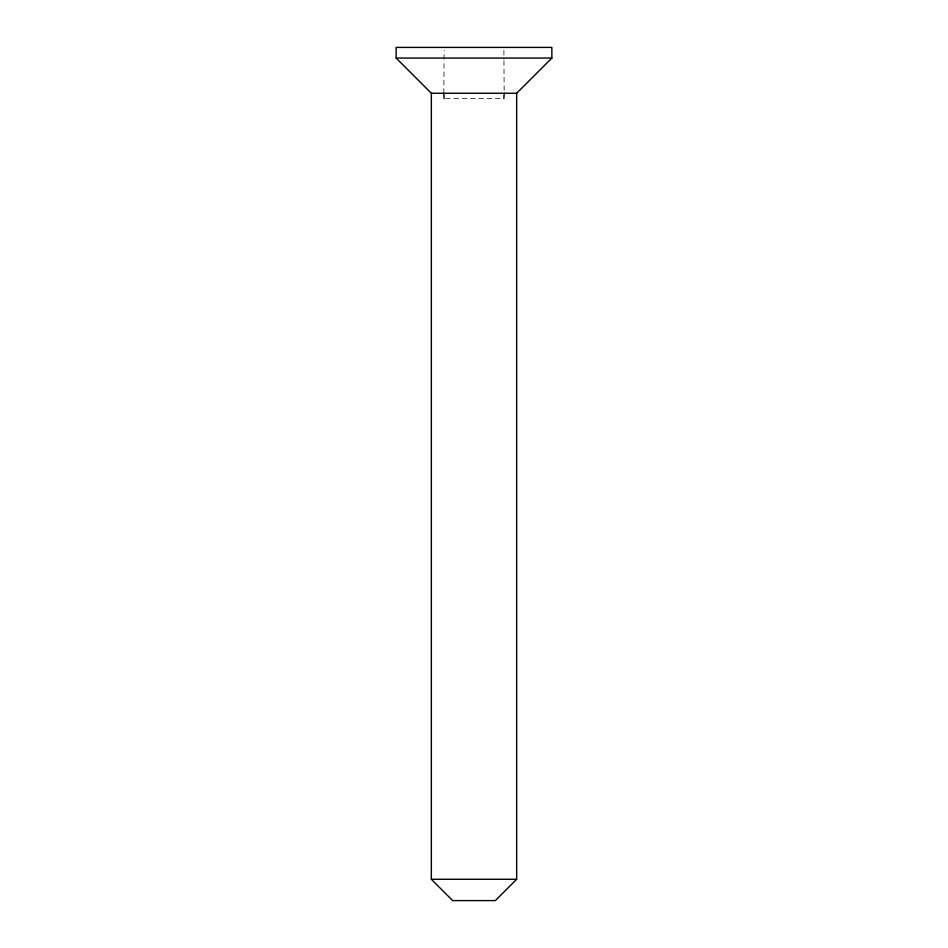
<?xml version="1.0" encoding="UTF-8"?>
<svg xmlns="http://www.w3.org/2000/svg" width="948" height="948" viewBox="0 0 948 948"><rect width="100%" height="100%" fill="white"/><g stroke="black" fill="none" stroke-linecap="round" stroke-linejoin="round"><path stroke-width="0.71" stroke-dasharray="4.74 3.56" d="M443.83 93.26L444.055 60.719M444.055 59.238L444.114 50.363M445.596 98.592L503.862 98.592M503.886 50.363L503.945 59.238M503.945 60.719L504.17 93.26"/><path stroke-width="1.42" d="M503.862 98.592L504.17 93.26M516.66 93.26L551.855 58.065L551.855 47.4L396.146 47.4L396.146 58.065L431.34 93.26L431.34 879.27L452.67 900.6L495.33 900.6L516.66 879.27L516.66 93.26L431.34 93.26M396.146 58.065L551.855 58.065M431.34 879.27L516.66 879.27M443.83 93.26L444.138 98.592"/></g></svg>
